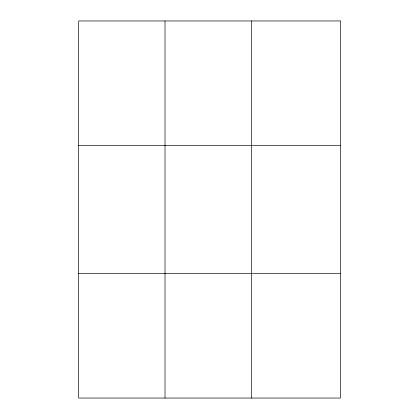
<?xml version="1.0" encoding="UTF-8"?>
<svg xmlns="http://www.w3.org/2000/svg" width="419" height="419" viewBox="0 0 419 419"><rect width="100%" height="100%" fill="white"/><g stroke="black" fill="none" stroke-linecap="round" stroke-linejoin="round"><path stroke-width="0.63" d="M165.018 20.95L165.018 398.05M251.363 20.95L251.363 398.05M78.672 145.393L340.328 145.393M78.672 273.607L340.328 273.607M340.328 20.95L340.328 398.05L78.672 398.05L78.672 20.95L340.328 20.95"/></g></svg>
